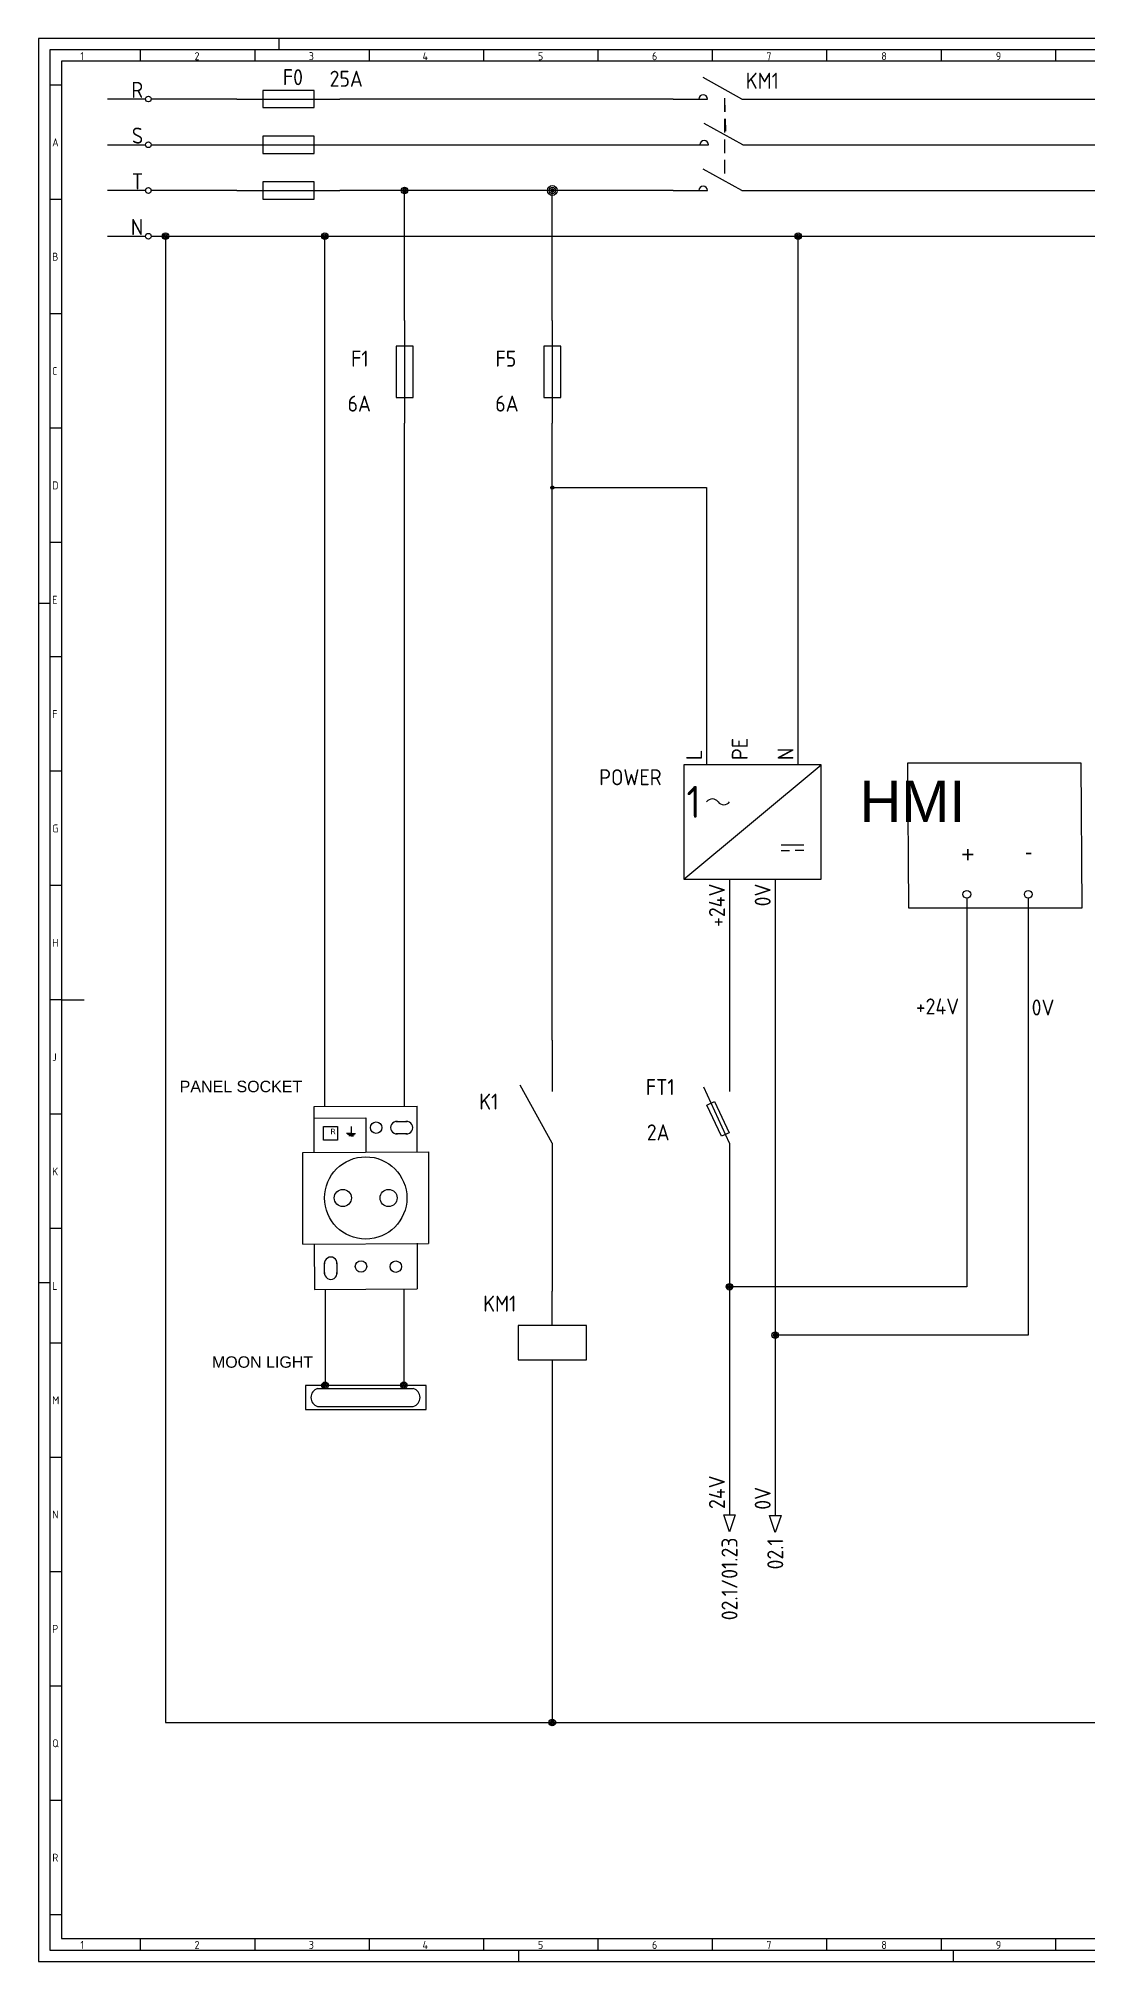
# Model space of a CAD drawing. Header units: millimetres. Extents: x 0 to 1189, y 5 to 846.
# Drawn here: x 0 to 459, y 5 to 846 of the extents above; entities that cross this region are included whole.
import ezdxf
from ezdxf.enums import TextEntityAlignment as Align

# ---------------------------------------------------------------- set-up
doc = ezdxf.new("R2010")
doc.units = ezdxf.units.MM
doc.header["$LTSCALE"] = 12
doc.linetypes.add('DASHED', pattern=[0.75, 0.5, -0.25])
for name, color, linetype in [('035', 5, 'Continuous'), ('07', 7, 'Continuous'), ('DESC', 7, 'Continuous'), ('LINK', 9, 'DASHED'), ('RED_2.5mm^2', 1, 'Continuous'), ('SYMS', 7, 'Continuous'), ('TAGS', 7, 'Continuous'), ('TERMS', 7, 'Continuous'), ('WIRENO', 255, 'Continuous'), ('WIREREF', 7, 'Continuous'), ('XREF', 7, 'Continuous')]:
    doc.layers.add(name, color=color, linetype=linetype)
doc.styles.add('ISO Proportional', font='isocp.shx')
doc.styles.add('WD_IEC', font='isocp2.shx', dxfattribs={"width": 0.9, "height": 4})

# ---------------------------------------------------------------- blocks, each defined once
blk = doc.blocks.new('IEC_border_a0')
at = {"layer": '035', "color": 0}
for p, q in [((0, 841), (0, 0)), ((1189, 841), (0, 841)), ((44.5, 836), (44.5, 831)), ((94.5, 836), (94.5, 831)), ((105, 841), (105, 836)), ((144.5, 836), (144.5, 831)), ((194.5, 836), (194.5, 831)), ((244.5, 836), (244.5, 831)), ((294.5, 836), (294.5, 831)), ((344.5, 836), (344.5, 831)), ((394.5, 836), (394.5, 831)), ((444.5, 836), (444.5, 831)), ((9.98, 820.54), (5, 820.54)), ((9.98, 770.54), (5, 770.54)), ((9.98, 720.54), (5, 720.54)), ((9.98, 670.54), (5, 670.54)), ((9.98, 620.54), (5, 620.54)), ((0, 594), (5, 594)), ((10, 570.5), (5.02, 570.5)), ((10, 520.5), (5, 520.5)), ((10, 470.5), (5.02, 470.5)), ((10, 420.5), (5.02, 420.5)), ((10, 370.5), (5.02, 370.5)), ((10, 320.5), (5.02, 320.5)), ((0, 297), (5, 297)), ((10.02, 270.46), (5.03, 270.46)), ((10.02, 220.46), (5.03, 220.46)), ((10.02, 170.46), (5.03, 170.46)), ((10.02, 120.46), (5.03, 120.46)), ((10.02, 70.46), (5.03, 70.46)), ((10.03, 20.42), (5.05, 20.42)), ((44.5, 10), (44.5, 5)), ((94.5, 10), (94.5, 5)), ((144.5, 10), (144.5, 5)), ((194.5, 10), (194.5, 5)), ((244.5, 10), (244.5, 5)), ((294.5, 10), (294.5, 5)), ((344.5, 10), (344.5, 5)), ((394.5, 10), (394.5, 5)), ((444.5, 10), (444.5, 5)), ((0, 0), (1189, 0)), ((210, 0), (210, 5)), ((400, 0), (400, 5))]:
    blk.add_line(p, q, dxfattribs=at)
blk.add_lwpolyline([(10, 10), (1179, 10), (1179, 831), (10, 831)], close=True, dxfattribs=at)
at = {"layer": '07', "color": 0}
blk.add_line((10, 420.5), (20, 420.5), dxfattribs=at)
blk.add_lwpolyline([(5, 5), (1184, 5), (1184, 836), (5, 836)], close=True, dxfattribs=at)
at = {"layer": '035', "color": 0, "style": 'ISO Proportional'}
for s, p in [('1', (18.31, 831.5)), ('2', (68.23, 831.5)), ('3', (118.18, 831.5)), ('4', (167.88, 831.5)), ('5', (218.34, 831.5)), ('6', (268.19, 831.5)), ('7', (318.17, 831.5)), ('8', (368.42, 831.5)), ('9', (418.46, 831.5)), ('A', (6, 793.79)), ('B', (6, 743.79)), ('C', (6, 693.79)), ('D', (6, 643.79)), ('E', (6.02, 593.75)), ('F', (6.02, 543.75)), ('G', (6.02, 493.75)), ('H', (6.02, 443.75)), ('J', (6.02, 393.75)), ('K', (6.02, 343.75)), ('L', (6.03, 293.72)), ('M', (6.03, 243.72)), ('N', (6.03, 193.72)), ('P', (6.03, 143.72)), ('Q', (6.03, 93.72)), ('R', (6.05, 43.68)), ('1', (18.31, 5.5)), ('2', (68.23, 5.5)), ('3', (118.18, 5.5)), ('4', (167.88, 5.5)), ('5', (218.34, 5.5)), ('6', (268.19, 5.5)), ('7', (318.17, 5.5)), ('8', (368.42, 5.5)), ('9', (418.46, 5.5))]:
    blk.add_text(s, height=3.5, dxfattribs=at).set_placement(p)
blk = doc.blocks.new('HMS21P')
for p, q in [((2.5, 0), (-3.12, 3.12)), ((-7.5, 0), (-2.5, 0)), ((2.5, 0), (7.5, 0))]:
    blk.add_line(p, q)
blk.add_arc((-3.12, 0), 0.625, 0, 180)
at = {"style": 'WD_IEC'}
for tag, p in [('INST', (-2.5, 10.12)), ('LOC', (-2.5, 7.12)), ('TAG2', (-2.5, 4.12)), ('DESC1', (-2.5, -9.25)), ('DESC2', (-2.5, -12.25)), ('DESC3', (-2.5, -15.25))]:
    blk.add_attdef(tag, text='', height=2.5, dxfattribs=at).set_placement(p, align=Align.RIGHT)
for tag, p, height, flags in [('TERM01', (-7.5, 1), 2, 8), ('X4TERM01', (-7.5, 0), 0.32, 1), ('X2LINK', (0, 2), 0.32, 1), ('X8LINK', (0, 0.12), 0.32, 1), ('X1TERM02', (7.5, 0), 0.32, 1), ('CONTACT', (6.5, -2.25), 1, 1), ('FAMILY', (6.5, -3.75), 1, 1)]:
    blk.add_attdef(tag, p, '', height=height, dxfattribs=dict(at, flags=flags))
at = {"style": 'WD_IEC', "flags": 8}
for tag, height, p in [('TERM02', 2, (7.5, 1)), ('XREF', 2.5, (-2.5, -6.25))]:
    blk.add_attdef(tag, text='', height=height, dxfattribs=at).set_placement(p, align=Align.RIGHT)
blk = doc.blocks.new('HFU1')
blk.add_line((-7.5, 0), (7.5, 0))
blk.add_lwpolyline([(-3.75, -1.25), (3.75, -1.25), (3.75, 1.25), (-3.75, 1.25)], close=True)
at = {"style": 'WD_IEC'}
for tag, p in [('INST', (-5, 11.12)), ('LOC', (-5, 7.62)), ('TAG1', (-5, 4.12)), ('RATING1', (-5, -3.71)), ('DESC1', (-5, -11.21)), ('DESC2', (-5, -14.71)), ('DESC3', (-5, -18.21))]:
    blk.add_attdef(tag, text='', height=2.5, dxfattribs=at).set_placement(p, align=Align.RIGHT)
for tag, p, height, flags in [('MFG', (4.92, 12.12), 1.5, 9), ('CAT', (4.92, 9.62), 1.5, 9), ('TERM01', (-7.5, 1), 2, 8), ('X4TERM01', (-7.5, 0), 0.32, 1), ('X2LINK', (0, 1.25), 0.32, 1), ('X1TERM02', (7.5, 0), 0.32, 1), ('X8LINK', (0, -1.25), 0.32, 1), ('ASSYCODE', (12.25, -2.75), 1, 1), ('FAMILY', (12.25, -4.25), 1, 1), ('CATDESC', (12.25, -5.75), 1, 1)]:
    blk.add_attdef(tag, p, '', height=height, dxfattribs=dict(at, flags=flags))
at = {"style": 'WD_IEC', "flags": 8}
blk.add_attdef('TERM02', text='', height=2, dxfattribs=at).set_placement((7.5, 1), align=Align.RIGHT)
at = {"lineweight": 15, "style": 'WD_IEC'}
blk.add_attdef('XREF', text='', height=2.5, dxfattribs=at).set_placement((-5, -7.46), align=Align.RIGHT)
blk = doc.blocks.new('HFU2')
blk.add_line((-7.5, 0), (7.5, 0))
blk.add_lwpolyline([(-3.75, -1.25), (3.75, -1.25), (3.75, 1.25), (-3.75, 1.25)], close=True)
at = {"style": 'WD_IEC'}
for tag, p, height, flags in [('MFG', (6.81, 12.85), 1.5, 1), ('CAT', (6.81, 10.35), 1.5, 1), ('TERM01', (-7.5, 1), 2, 8), ('X4TERM01', (-7.5, 0), 0.32, 1), ('X2LINK', (0, 1.25), 0.32, 1), ('X1TERM02', (7.5, 0), 0.32, 1), ('X8LINK', (0, -1.25), 0.32, 1), ('ASSYCODE', (6.14, -4.36), 1, 1), ('FAMILY', (6.14, -5.86), 1, 1), ('CATDESC', (6.14, -7.36), 1, 1)]:
    blk.add_attdef(tag, p, '', height=height, dxfattribs=dict(at, flags=flags))
for tag, p in [('INST', (-5, 11.12)), ('LOC', (-5, 7.62)), ('TAG2', (-5, 4.12)), ('RATING1', (-5, -7.5)), ('DESC1', (-5, -15)), ('DESC2', (-5, -18.5)), ('DESC3', (-5, -22))]:
    blk.add_attdef(tag, text='', height=2.5, dxfattribs=at).set_placement(p, align=Align.RIGHT)
at = {"style": 'WD_IEC', "flags": 8}
blk.add_attdef('TERM02', text='', height=2, dxfattribs=at).set_placement((7.5, 1), align=Align.RIGHT)
at = {"lineweight": 15, "style": 'WD_IEC'}
blk.add_attdef('XREF', text='', height=2.5, dxfattribs=at).set_placement((-5, -11.25), align=Align.RIGHT)
blk = doc.blocks.new('VFU1')
blk.add_line((0, 7.5), (0, -7.5))
blk.add_lwpolyline([(-1.25, 3.75), (-1.25, -3.75), (1.25, -3.75), (1.25, 3.75)], close=True)
at = {"style": 'WD_IEC'}
for tag, p in [('INST', (-5.25, 7.75)), ('LOC', (-5.25, 4.25)), ('TAG1', (-5.25, 0.75)), ('RATING1', (-5.25, -3.75)), ('XREF', (-5.25, -7.75)), ('DESC1', (-5.25, -11.6)), ('DESC2', (-5.25, -15.1)), ('DESC3', (-5.25, -18.6))]:
    blk.add_attdef(tag, text='', height=2.5, dxfattribs=at).set_placement(p, align=Align.RIGHT)
blk.add_attdef('TERM01', text='', height=2, rotation=90, dxfattribs=at).set_placement((-1, 7.5), align=Align.RIGHT)
at = {"style": 'WD_IEC', "flags": 1}
for tag, p, height in [('X2TERM01', (0, 7.5), 0.32), ('MFG', (2.75, 6.5), 1.5), ('CAT', (2.75, 4), 1.5), ('X4LINK', (-1.25, 0), 0.32), ('X1LINK', (1.25, 0), 0.32), ('ASSYCODE', (2.25, -4), 1), ('FAMILY', (2.25, -5.5), 1), ('X8TERM02', (0, -7.5), 0.32), ('CATDESC', (2.25, -7), 1)]:
    blk.add_attdef(tag, p, '', height=height, dxfattribs=at)
at = {"style": 'WD_IEC'}
blk.add_attdef('TERM02', (-1, -7.5), '', height=2, rotation=90, dxfattribs=at)
blk = doc.blocks.new('VPW1_1PH')
for p, q in [((-5, -25), (25, 0)), ((16.25, -17.5), (21.25, -17.5)), ((16.25, -18.75), (18.125, -18.75)), ((21.25, -18.75), (19.375, -18.75))]:
    blk.add_line(p, q)
blk.add_lwpolyline([(-5, 0), (-5, -25), (25, -25), (25, 0)], close=True)
for centre, start, end in [((1.25, -9.0625), 36.869898, 143.130102), ((3.75, -7.1875), 216.869898, 323.130102)]:
    blk.add_arc(centre, 1.5625, start, end)
at = {"style": 'WD_IEC'}
blk.add_text('1', height=7, dxfattribs=at).set_placement((-1.25, -8.125), align=Align.MIDDLE_RIGHT)
for tag, p in [('TERM01', (-1, 1)), ('TERM02', (9, 1)), ('TERM03', (19, 1))]:
    blk.add_attdef(tag, p, '', height=2, rotation=90, dxfattribs=at)
for tag, p in [('INST', (-7.5, 2.5)), ('LOC', (-7.5, -1)), ('TAG1', (-7.5, -4.5)), ('RATING1', (-7.5, -9)), ('XREF', (-7.5, -13)), ('DESC1', (-7.5, -16.85)), ('DESC2', (-7.5, -20.35)), ('DESC3', (-7.5, -23.85))]:
    blk.add_attdef(tag, text='', height=2.5, dxfattribs=at).set_placement(p, align=Align.RIGHT)
at = {"style": 'WD_IEC', "flags": 1}
for tag, p, height in [('X2TERM01', (0, 0), 0.32), ('X2TERM02', (10, 0), 0.32), ('X2TERM03', (20, 0), 0.32), ('MFG', (27.75, -1), 1.5), ('CAT', (27.75, -3.5), 1.5), ('ASSYCODE', (26, -21.5), 1), ('X8TERM04', (5, -25), 0.32), ('X8TERM05', (15, -25), 0.32), ('FAMILY', (26, -23), 1), ('CATDESC', (26, -24.5), 1)]:
    blk.add_attdef(tag, p, '', height=height, dxfattribs=at)
at = {"style": 'WD_IEC'}
for tag, p in [('TERM04', (4, -26)), ('TERM05', (14, -26))]:
    blk.add_attdef(tag, text='', height=2, rotation=90, dxfattribs=at).set_placement(p, align=Align.RIGHT)
blk = doc.blocks.new('VT0_02')
blk.add_circle((0, 0), 1.25)
at = {"style": 'WD_IEC'}
blk.add_attdef('TAG1', text='', height=2.5, dxfattribs=at).set_placement((-0.5, 1.75), align=Align.RIGHT)
at = {"style": 'WD_IEC', "flags": 1}
for tag, p in [('X4TERM01', (-1.25, 0)), ('X2TERM01', (0, 1.25)), ('X1TERM01', (1.25, 0)), ('X8TERM01', (0, -1.25))]:
    blk.add_attdef(tag, p, '', height=0.32, dxfattribs=at)
blk = doc.blocks.new('WD_WNV')
at = {"linetype": 'Continuous', "style": 'WD_IEC', "width": 0.8}
blk.add_attdef('WIRENO', text='', height=2.5, dxfattribs=at).set_placement((-1.6, 0), align=Align.MIDDLE_RIGHT)
at = {"style": 'WD_IEC', "flags": 1}
for tag, p in [('W08USER', (-1, 0.375)), ('W04USER', (-1, 0.875)), ('W05USER', (-1, 0.75)), ('W09USER', (-1, 0.25)), ('W03USER', (-1, 1)), ('W06USER', (-1, 0.625)), ('W07USER', (-1, 0.5)), ('W02USER', (-1, 1.125)), ('W01USER', (-1, 1.25)), ('W10USER', (-1, 0.125))]:
    blk.add_attdef(tag, text='', height=0.08, dxfattribs=at).set_placement(p, align=Align.CENTER)
blk = doc.blocks.new('VCR21')
for p, q in [((0, 7.5), (0, 2.5)), ((0, -2.5), (-3.12, 3.12)), ((0, -2.5), (0, -7.5))]:
    blk.add_line(p, q)
at = {"style": 'WD_IEC'}
for tag, p in [('INST', (-5.25, 6.75)), ('LOC', (-5.25, 3.75)), ('TAG2', (-5.25, 0.75)), ('XREF', (-5.25, -3.75)), ('DESC1', (-5.25, -6.75)), ('DESC2', (-5.25, -9.75)), ('DESC3', (-5.25, -12.75))]:
    blk.add_attdef(tag, text='', height=2.5, dxfattribs=at).set_placement(p, align=Align.RIGHT)
at = {"style": 'WD_IEC', "flags": 1}
for tag, p, height in [('X2TERM01', (0, 7.5), 0.32), ('X4LINK', (-2.75, 0), 0.32), ('X1LINK', (-0.5, 0), 0.32), ('CONTACT', (4, -3.5), 1), ('FAMILY', (4, -5), 1), ('COMMON', (5.25, -4.75), 1), ('X8TERM02', (0, -7.5), 0.32)]:
    blk.add_attdef(tag, p, '', height=height, dxfattribs=at)
at = {"style": 'WD_IEC'}
blk.add_attdef('TERM01', text='', height=2, rotation=90, dxfattribs=at).set_placement((-1, 7.5), align=Align.RIGHT)
blk.add_attdef('TERM02', (-1, -7.5), '', height=2, rotation=90, dxfattribs=at)
blk = doc.blocks.new('HT0W02')
blk.add_circle((0, 0), 1.25)
at = {"style": 'WD_IEC'}
for tag, p in [('INST', (-2.25, 6.5)), ('LOC', (-2.25, 3.5)), ('DESC2', (-2.25, -9.25)), ('DESC1', (-2.25, -6.25)), ('DESC3', (-2.25, -12.25))]:
    blk.add_attdef(tag, text='', height=2.5, dxfattribs=at).set_placement(p, align=Align.RIGHT)
at = {"style": 'WD_IEC', "flags": 1}
for tag, p, height in [('ASSYCODE', (2.75, 10.75), 1), ('CATDESC', (2.75, 9.25), 1), ('MFG', (2.75, 7.25), 1.5), ('X4TERM01', (-1.25, 0), 0.25), ('X4TERMDESC01', (-1.25, 0.5), 0.4), ('STRIPSEQ', (0, 0), 0.025), ('X2TERM01', (0, 1.25), 0.25), ('X2TERMDESC01', (0, 1.75), 0.4), ('X1TERM01', (1.25, 0), 0.25), ('X1TERMDESC01', (1.25, 0.5), 0.4), ('CAT', (2.75, 4.75), 1.5), ('LINKTERM', (0, -0.0375), 0.025), ('X8TERM01', (0, -1.25), 0.25), ('X8TERMDESC01', (0, -0.75), 0.4)]:
    blk.add_attdef(tag, p, '', height=height, dxfattribs=at)
at = {"style": 'WD_IEC', "flags": 8}
for tag, p in [('TAGSTRIP', (-2.25, 0.5)), ('WIRENO', (-2.25, -3.25))]:
    blk.add_attdef(tag, text='', height=2.5, dxfattribs=at).set_placement(p, align=Align.RIGHT)
blk = doc.blocks.new('WDDOT')
for radius in [0.72, 0.449, 0.223]:
    blk.add_circle((0, 0), radius)
blk = doc.blocks.new('VMS1')
for p, q in [((0, 2.5), (0, 7.5)), ((0, -2.5), (0, -7.5))]:
    blk.add_line(p, q)
blk.add_lwpolyline([(-5, 2.5), (-5, -2.5), (5, -2.5), (5, 2.5)], close=True)
at = {"style": 'WD_IEC'}
for tag, p in [('INST', (-5.25, 10.5)), ('LOC', (-5.25, 7.5)), ('TAG1', (-5.25, 4.5)), ('DESC1', (-5.25, -6.85)), ('DESC2', (-5.25, -9.85)), ('DESC3', (-5.25, -12.85))]:
    blk.add_attdef(tag, text='', height=2.5, dxfattribs=at).set_placement(p, align=Align.RIGHT)
blk.add_attdef('TERM01', text='', height=2, rotation=90, dxfattribs=at).set_placement((-1, 7.5), align=Align.RIGHT)
at = {"style": 'WD_IEC', "flags": 1}
for tag, p, height in [('X2TERM01', (0, 7.5), 0.32), ('X4LINK', (-5, 0), 0.32), ('X1LINK', (5, 0), 0.32), ('ASSYCODE', (1, -4), 1), ('FAMILY', (1, -5.5), 1), ('X8TERM02', (0, -7.5), 0.32), ('CATDESC', (1, -7), 1)]:
    blk.add_attdef(tag, p, '', height=height, dxfattribs=at)
at = {"style": 'WD_IEC', "flags": 9}
for tag, p in [('MFG', (-6, 1)), ('CAT', (-6, -1.5))]:
    blk.add_attdef(tag, text='', height=1.5, dxfattribs=at).set_placement(p, align=Align.RIGHT)
at = {"style": 'WD_IEC'}
blk.add_attdef('TERM02', (-1, -7.5), '', height=2, rotation=90, dxfattribs=at)
at = {"lineweight": 9, "style": 'WD_IEC'}
for tag, p in [('NO', (-5.5, -16.5)), ('NC', (-5.5, -19.5))]:
    blk.add_attdef(tag, text='', height=2.5, dxfattribs=at).set_placement(p, align=Align.TOP_RIGHT)
for tag, p in [('XREFNO', (-4, -16.5)), ('XREFNC', (-4, -19.5))]:
    blk.add_attdef(tag, text='', height=2.5, dxfattribs=at).set_placement(p, align=Align.TOP_LEFT)
blk = doc.blocks.new('P')
for p, q in [((0, 20), (0, 40)), ((0.03, 34.95), (22.5, 35)), ((22.5, 35), (22.5, 20)), ((44.99, 20.21), (44.99, 40.21)), ((10.11, 31.24), (10.11, 31.24)), ((10.11, 31.24), (10.11, 31.24)), ((10.11, 31.24), (10.11, 31.24)), ((16.11, 28.24), (14.11, 28.24)), ((16.11, 27.74), (14.61, 27.74)), ((16.11, 27.24), (15.11, 27.24)), ((16.11, 31.24), (16.11, 28.24)), ((16.11, 28.24), (16.11, 28.24)), ((16.11, 28.24), (16.11, 28.24)), ((16.11, 28.24), (18.11, 28.24)), ((16.11, 27.74), (17.61, 27.74)), ((16.11, 27.24), (17.11, 27.24)), ((-5, 19.83), (50, 20.11)), ((-5, -20.17), (50, -19.89)), ((0, -20), (0.06, -40)), ((45, -19.8), (45.06, -39.8)), ((0.06, -40), (45.06, -39.8))]:
    blk.add_line(p, q)
for points in [[(0, 40), (44.99, 40.21)], [(35.83, 33.47), (40.62, 33.47)], [(40.62, 28.02), (35.83, 28.02)], [(-5, -20.17), (-5, 19.83)], [(50, 20.11), (50, -19.89)], [(4.49, -33.11), (4.49, -28.33)], [(9.95, -28.33), (9.95, -33.11)]]:
    blk.add_lwpolyline(points)
blk.add_lwpolyline([(4.11, 31.24), (10.11, 31.24), (10.11, 25.24), (4.11, 25.24)], close=True)
for centre, radius in [((27.1, 30.75), 2.5), ((22.5, 0), 18), ((20.46, -29.94), 2.5), ((35.64, -30.04), 2.5)]:
    blk.add_circle(centre, radius)
for centre, start, end in [((36.09, 30.75), 84.52869, 275.47131), ((40.36, 30.75), 264.52869, 95.47131), ((7.22, -28.59), 354.52869, 185.47131), ((7.22, -32.85), 174.52869, 5.47131)]:
    blk.add_arc(centre, 2.74, start, end)
at = {"layer": 'SYMS', "xscale": 3, "yscale": 3, "zscale": 3}
for p in [(12.5, 0), (32.5, 0)]:
    blk.add_blockref('VT0_02', p, dxfattribs=at)
at = {"insert": (4.88, 30.28), "char_height": 2.5, "attachment_point": 1}
blk.add_mtext_dynamic_manual_height_columns('{\\fVerdana|b0|i0|c0|p34;^I R}', width=4.6017, gutter_width=12.5, heights=[0], dxfattribs=at)
blk = doc.blocks.new('HA1S4')
blk.add_lwpolyline([(0, -3.75), (-1.25, 0), (1.25, 0)], close=True)
at = {"style": 'WD_IEC', "flags": 8}
blk.add_attdef('WIRENO', (-1, 1.25), '', height=2.5, rotation=90, dxfattribs=at)
at = {"style": 'WD_IEC'}
blk.add_attdef('DESC1', text='', height=2.5, rotation=90, dxfattribs=at).set_placement((1, 1.25), align=Align.TOP_LEFT)
at = {"style": 'WD_IEC', "flags": 1}
blk.add_attdef('X2TERM01', (0, 0), '', height=0.32, dxfattribs=at)
blk.add_attdef('SIGCODE', text='', height=1, dxfattribs=at).set_placement((-2.5, -3.2), align=Align.RIGHT)
at = {"style": 'WD_IEC'}
blk.add_attdef('XREF', text='', height=2.5, rotation=90, dxfattribs=at).set_placement((0, -5), align=Align.MIDDLE_RIGHT)
blk = doc.blocks.new('VFU1FS')
for p, q in [((0, 7.5), (0, 3.75)), ((0, -3.75), (-3.75, 4.38)), ((0, -3.75), (0, -7.5))]:
    blk.add_line(p, q)
blk.add_lwpolyline([(-1.19, -2.76), (-3.3, 1.77), (-2.17, 2.3), (-0.06, -2.24)], close=True)
at = {"style": 'WD_IEC'}
for tag, p in [('INST', (-8, 10.25)), ('LOC', (-8, 6.75)), ('TAG1', (-8, 3.25)), ('RATING1', (-8, -1.35)), ('DESC1', (-8, -9.85)), ('DESC2', (-8, -13.35)), ('DESC3', (-8, -16.85))]:
    blk.add_attdef(tag, text='', height=2.5, dxfattribs=at).set_placement(p, align=Align.RIGHT)
blk.add_attdef('TERM01', text='', height=2, rotation=90, dxfattribs=at).set_placement((-1, 7.5), align=Align.RIGHT)
at = {"style": 'WD_IEC', "flags": 1}
for tag, p, height in [('X2TERM01', (0, 7.5), 0.32), ('MFG', (2.75, 6.5), 1.5), ('CAT', (2.75, 4), 1.5), ('X4LINK', (-2.48, 0), 0.32), ('X1LINK', (-1.1, 0), 0.32), ('ASSYCODE', (1, -4), 1), ('FAMILY', (1, -5.5), 1), ('X8TERM02', (0, -7.5), 0.32), ('CATDESC', (1, -7), 1)]:
    blk.add_attdef(tag, p, '', height=height, dxfattribs=at)
at = {"style": 'WD_IEC'}
blk.add_attdef('TERM02', (-1, -7.5), '', height=2, rotation=90, dxfattribs=at)
at = {"lineweight": 15, "style": 'WD_IEC'}
blk.add_attdef('XREF', text='', height=2.5, dxfattribs=at).set_placement((-8, -6), align=Align.RIGHT)

msp = doc.modelspace()

# ---------------------------------------------------------------- linework, layer by layer
at = {"color": 0}
msp.add_lwpolyline([(455.79, 529.01), (379.9, 529.01), (380.3, 465.69), (456.18, 465.69)], close=True, dxfattribs=at)
at = {"layer": 'LINK', "color": 0}
for points in [[(299.88, 819.81), (299.88, 785.45)], [(299.88, 819.81), (300.34, 805.45)]]:
    msp.add_lwpolyline(points, dxfattribs=at)
at = {"layer": 'RED_2.5mm^2', "color": 0}
for p, q in [((46.77, 819.45), (30.11, 819.45)), ((86.75, 819.45), (49.27, 819.45)), ((277.38, 819.45), (131.75, 819.45)), ((322.38, 819.45), (1137.66, 819.45)), ((30.11, 799.45), (46.77, 799.45)), ((49.27, 799.45), (86.75, 799.45)), ((131.75, 799.45), (277.84, 799.45)), ((322.38, 799.45), (1137.66, 799.45)), ((46.77, 779.45), (30.11, 779.45)), ((86.75, 779.45), (49.27, 779.45)), ((277.38, 779.45), (131.75, 779.45)), ((160.04, 722.66), (160.04, 779.45)), ((224.6, 722.66), (224.6, 779.45)), ((322.38, 779.45), (1137.66, 779.45)), ((30.11, 759.45), (46.77, 759.45)), ((49.27, 759.45), (87.03, 759.45)), ((55.48, 759.45), (55.48, 109.45)), ((87.03, 759.45), (1104.53, 759.45)), ((125.17, 378.89), (125.17, 759.45)), ((332.06, 528.35), (332.06, 759.45)), ((160.04, 379.05), (160.04, 677.66)), ((224.6, 407.86), (224.6, 677.66)), ((224.6, 649.55), (292.03, 649.55)), ((292.03, 649.55), (292.03, 528.35)), ((302.06, 478.35), (302.06, 396.61)), ((322.06, 478.35), (322.06, 200.02)), ((405.79, 469.97), (405.79, 300.05)), ((432.64, 469.97), (432.64, 278.86)), ((302.06, 351.61), (302.06, 200.34)), ((224.6, 340.36), (224.6, 298.14)), ((125.25, 298.88), (125.25, 256.91)), ((159.67, 299.04), (159.67, 256.91)), ((405.79, 300.05), (302.06, 300.05)), ((432.64, 278.86), (322.06, 278.86)), ((169.42, 256.91), (116.76, 256.91)), ((116.76, 256.91), (116.76, 246.38)), ((122.02, 255.55), (163.82, 255.55)), ((169.42, 246.38), (169.42, 256.91)), ((224.6, 253.14), (224.6, 109.45)), ((116.76, 246.38), (169.42, 246.38)), ((122.02, 247.65), (163.82, 247.65)), ((55.48, 109.45), (1138.68, 109.45))]:
    msp.add_line(p, q, dxfattribs=at)
for centre, start, end in [((123.18, 251.6), 106.26251, 253.73749), ((162.67, 251.6), 286.26251, 73.73749)]:
    msp.add_arc(centre, 4.11, start, end, dxfattribs=at)

# ---------------------------------------------------------------- block references
msp.add_blockref('IEC_border_a0', (0, 4.94))
at = {"color": 0}
msp.add_blockref('P', (120.53, 338.86), dxfattribs=at)
at = {"layer": 'SYMS', "color": 0}
ref = msp.add_blockref('HT0W02', (48.02, 819.45), dxfattribs=at)
ref.add_attrib('TAGSTRIP', 'R', dxfattribs={"layer": 'TAGS', "height": 7, "style": 'WD_IEC', "flags": 8}).set_placement((45.77, 819.95), align=Align.RIGHT)
ref = msp.add_blockref('HFU1', (109.25, 819.45), dxfattribs=dict(at, xscale=3, yscale=3, zscale=3))
ref.add_attrib('DESC1', '25A', dxfattribs={"layer": 'DESC', "height": 7, "style": 'WD_IEC'}).set_placement((141.78, 824.82), align=Align.RIGHT)
ref.add_attrib('TAG1', 'F0', dxfattribs={"layer": 'TAGS', "height": 7, "style": 'WD_IEC'}).set_placement((115.61, 825.49), align=Align.RIGHT)
ref = msp.add_blockref('HMS21P', (299.88, 779.45), dxfattribs=dict(at, xscale=3, yscale=3, zscale=3))
ref.add_attrib('TAG2', 'KM1', dxfattribs={"layer": 'TAGS', "height": 7, "style": 'WD_IEC'}).set_placement((323.63, 823.94), align=Align.RIGHT)
for name, p, xscale, yscale, zscale in [('HMS21P', (299.88, 819.45), 3, 3, 3), ('HMS21P', (300.34, 799.45), 3, 3, 3), ('HFU2', (109.25, 799.45), 3, 3, 3), ('HFU2', (109.25, 779.45), 3, 3, 3), ('WDDOT', (160.04, 779.45), 2, 2, 2), ('WDDOT', (224.6, 779.45), 3, 3, 3), ('WDDOT', (55.48, 759.45), 2, 2, 2), ('WDDOT', (125.17, 759.45), 2, 2, 2), ('WDDOT', (332.06, 759.45), 2, 2, 2), ('VT0_02', (405.79, 471.65), 1.343140914178041, 1.343140914178041, 1.343140914178041), ('VT0_02', (432.64, 471.65), 1.343140914178041, 1.343140914178041, 1.343140914178041), ('WDDOT', (302.06, 300.05), 2, 2, 2), ('WDDOT', (322.06, 278.86), 2, 2, 2), ('WDDOT', (125.25, 256.91), 2, 2, 2), ('WDDOT', (159.67, 256.91), 2, 2, 2), ('WDDOT', (224.6, 109.45), 2, 2, 2)]:
    msp.add_blockref(name, p, dxfattribs=dict(at, xscale=xscale, yscale=yscale, zscale=zscale))
ref = msp.add_blockref('HT0W02', (48.02, 799.45), dxfattribs=at)
ref.add_attrib('TAGSTRIP', 'S', dxfattribs={"layer": 'TAGS', "height": 7, "style": 'WD_IEC', "flags": 8}).set_placement((45.77, 799.95), align=Align.RIGHT)
ref = msp.add_blockref('HT0W02', (48.02, 779.45), dxfattribs=at)
ref.add_attrib('TAGSTRIP', 'T', dxfattribs={"layer": 'TAGS', "height": 7, "style": 'WD_IEC', "flags": 8}).set_placement((45.77, 779.95), align=Align.RIGHT)
ref = msp.add_blockref('HT0W02', (48.02, 759.45), dxfattribs=at)
ref.add_attrib('TAGSTRIP', 'N', dxfattribs={"layer": 'TAGS', "height": 7, "style": 'WD_IEC', "flags": 8}).set_placement((45.77, 759.95), align=Align.RIGHT)
ref = msp.add_blockref('VFU1', (160.04, 700.16), dxfattribs=dict(at, xscale=3, yscale=3, zscale=3))
ref.add_attrib('DESC1', '6A', dxfattribs={"layer": 'DESC', "height": 7, "style": 'WD_IEC'}).set_placement((145.32, 682.75), align=Align.RIGHT)
ref.add_attrib('TAG1', 'F1', dxfattribs={"layer": 'TAGS', "height": 7, "style": 'WD_IEC'}).set_placement((144.29, 702.41), align=Align.RIGHT)
ref = msp.add_blockref('VFU1', (224.6, 700.16), dxfattribs=dict(at, xscale=3, yscale=3, zscale=3))
ref.add_attrib('DESC1', '6A', dxfattribs={"layer": 'DESC', "height": 7, "style": 'WD_IEC'}).set_placement((209.88, 682.75), align=Align.RIGHT)
ref.add_attrib('TAG1', 'F5', dxfattribs={"layer": 'TAGS', "height": 7, "style": 'WD_IEC'}).set_placement((208.85, 702.41), align=Align.RIGHT)
msp.add_blockref('WDDOT', (224.6, 649.55), dxfattribs=at)
ref = msp.add_blockref('VPW1_1PH', (292.06, 528.35), dxfattribs=dict(at, xscale=2, yscale=2, zscale=2))
ref.add_attrib('TERM05', '0V', dxfattribs={"layer": 'TERMS', "height": 7, "rotation": 90, "style": 'WD_IEC'}).set_placement((320.06, 476.35), align=Align.RIGHT)
ref.add_attrib('TERM04', '+24V', dxfattribs={"layer": 'TERMS', "height": 7, "rotation": 90, "style": 'WD_IEC'}).set_placement((300.06, 476.35), align=Align.RIGHT)
ref.add_attrib('TERM03', 'N', (330.06, 530.35), dxfattribs={"layer": 'TERMS', "height": 7, "rotation": 90, "style": 'WD_IEC'})
ref.add_attrib('TERM02', 'PE', (310.06, 530.35), dxfattribs={"layer": 'TERMS', "height": 7, "rotation": 90, "style": 'WD_IEC'})
ref.add_attrib('TERM01', 'L', (290.06, 530.35), dxfattribs={"layer": 'TERMS', "height": 7, "rotation": 90, "style": 'WD_IEC'})
ref.add_attrib('TAG1', 'POWER', dxfattribs={"layer": 'TAGS', "height": 7, "style": 'WD_IEC'}).set_placement((272.38, 519.35), align=Align.RIGHT)
ref = msp.add_blockref('VCR21', (224.6, 374.11), dxfattribs=dict(at, xscale=4.5, yscale=4.5, zscale=4.5))
ref.add_attrib('TAG2', 'K1', dxfattribs={"layer": 'TAGS', "height": 7, "style": 'WD_IEC'}).set_placement((200.98, 377.49), align=Align.RIGHT)
at = {"layer": 'SYMS'}
ref = msp.add_blockref('VFU1FS', (302.06, 374.11), dxfattribs=dict(at, xscale=3, yscale=3, zscale=3))
ref.add_attrib('DESC1', '2A', dxfattribs={"layer": 'DESC', "height": 7, "style": 'WD_IEC'}).set_placement((275.85, 364.05), align=Align.RIGHT)
ref.add_attrib('TAG1', 'FT1', dxfattribs={"layer": 'TAGS', "height": 7, "style": 'WD_IEC'}).set_placement((278.06, 383.86), align=Align.RIGHT)
at = {"layer": 'SYMS', "color": 0}
ref = msp.add_blockref('VMS1', (224.6, 275.64), dxfattribs=dict(at, xscale=3, yscale=3, zscale=3))
ref.add_attrib('TAG1', 'KM1', dxfattribs={"layer": 'TAGS', "height": 7, "style": 'WD_IEC'}).set_placement((208.85, 289.14), align=Align.RIGHT)
ref = msp.add_blockref('HA1S4', (302.06, 200.34), dxfattribs=dict(at, xscale=2, yscale=2, zscale=2))
ref.add_attrib('XREF', '02.1/01.23', dxfattribs={"layer": 'XREF', "height": 7, "rotation": 90, "style": 'WD_IEC'}).set_placement((302.06, 190.34), align=Align.MIDDLE_RIGHT)
ref.add_attrib('WIRENO', '24V', (300.06, 202.84), dxfattribs={"layer": 'WIREREF', "height": 7, "rotation": 90, "style": 'WD_IEC', "flags": 8})
ref = msp.add_blockref('HA1S4', (322.06, 200.02), dxfattribs=dict(at, xscale=2, yscale=2, zscale=2))
ref.add_attrib('XREF', '02.1', dxfattribs={"layer": 'XREF', "height": 7, "rotation": 90, "style": 'WD_IEC'}).set_placement((322.06, 190.02), align=Align.MIDDLE_RIGHT)
ref.add_attrib('WIRENO', '0V', (320.06, 202.52), dxfattribs={"layer": 'WIREREF', "height": 7, "rotation": 90, "style": 'WD_IEC', "flags": 8})
at = {"layer": 'WIRENO', "color": 0}
ref = msp.add_blockref('WD_WNV', (418.22, 423.24), dxfattribs=dict(at, xscale=2, yscale=2, zscale=2))
ref.add_attrib('WIRENO', '+24V', dxfattribs={"linetype": 'Continuous', "height": 7, "style": 'WD_IEC'}).set_placement((402.45, 422.62), align=Align.MIDDLE_RIGHT)
ref = msp.add_blockref('WD_WNV', (446.06, 422.98), dxfattribs=dict(at, xscale=2, yscale=2, zscale=2))
ref.add_attrib('WIRENO', '0V', dxfattribs={"linetype": 'Continuous', "height": 7, "style": 'WD_IEC'}).set_placement((444.08, 422.17), align=Align.MIDDLE_RIGHT)

# ---------------------------------------------------------------- texts
at = {"color": 0, "attachment_point": 1}
for s, width, gutter_width, heights, insert, char_height in [('\\pxqc;\\P\\pqj;   {\\f@Arial Unicode MS|b0|i0|c0|p34;HMI}', 152.0004, 90.22, [122.17], (338.84, 551.4), 18.0435), ('\\W1;{\\fArial|b0|i0|c0|p34;  +}', 4.287, 12.5, [0], (403.37, 492.67), 7), ('\\W1;{\\fArial|b0|i0|c0|p34;  -}', 4.287, 12.5, [0], (431.2, 493.84), 7)]:
    msp.add_mtext_dynamic_manual_height_columns(s, width=width, gutter_width=gutter_width, heights=heights, dxfattribs=dict(at, insert=insert, char_height=char_height))
at = {"layer": 'RED_2.5mm^2', "color": 0, "char_height": 5, "attachment_point": 1}
for s, insert in [('{\\f@Arial Unicode MS|b0|i0|c0|p34;PANEL SOCKET}', (61.72, 390.12)), ('{\\f@Arial Unicode MS|b0|i0|c0|p34;MOON LIGHT}', (75.81, 269.61))]:
    msp.add_mtext_dynamic_manual_height_columns(s, width=62.3818, gutter_width=35, heights=[0], dxfattribs=dict(at, insert=insert))

doc.saveas('drawing.dxf')
